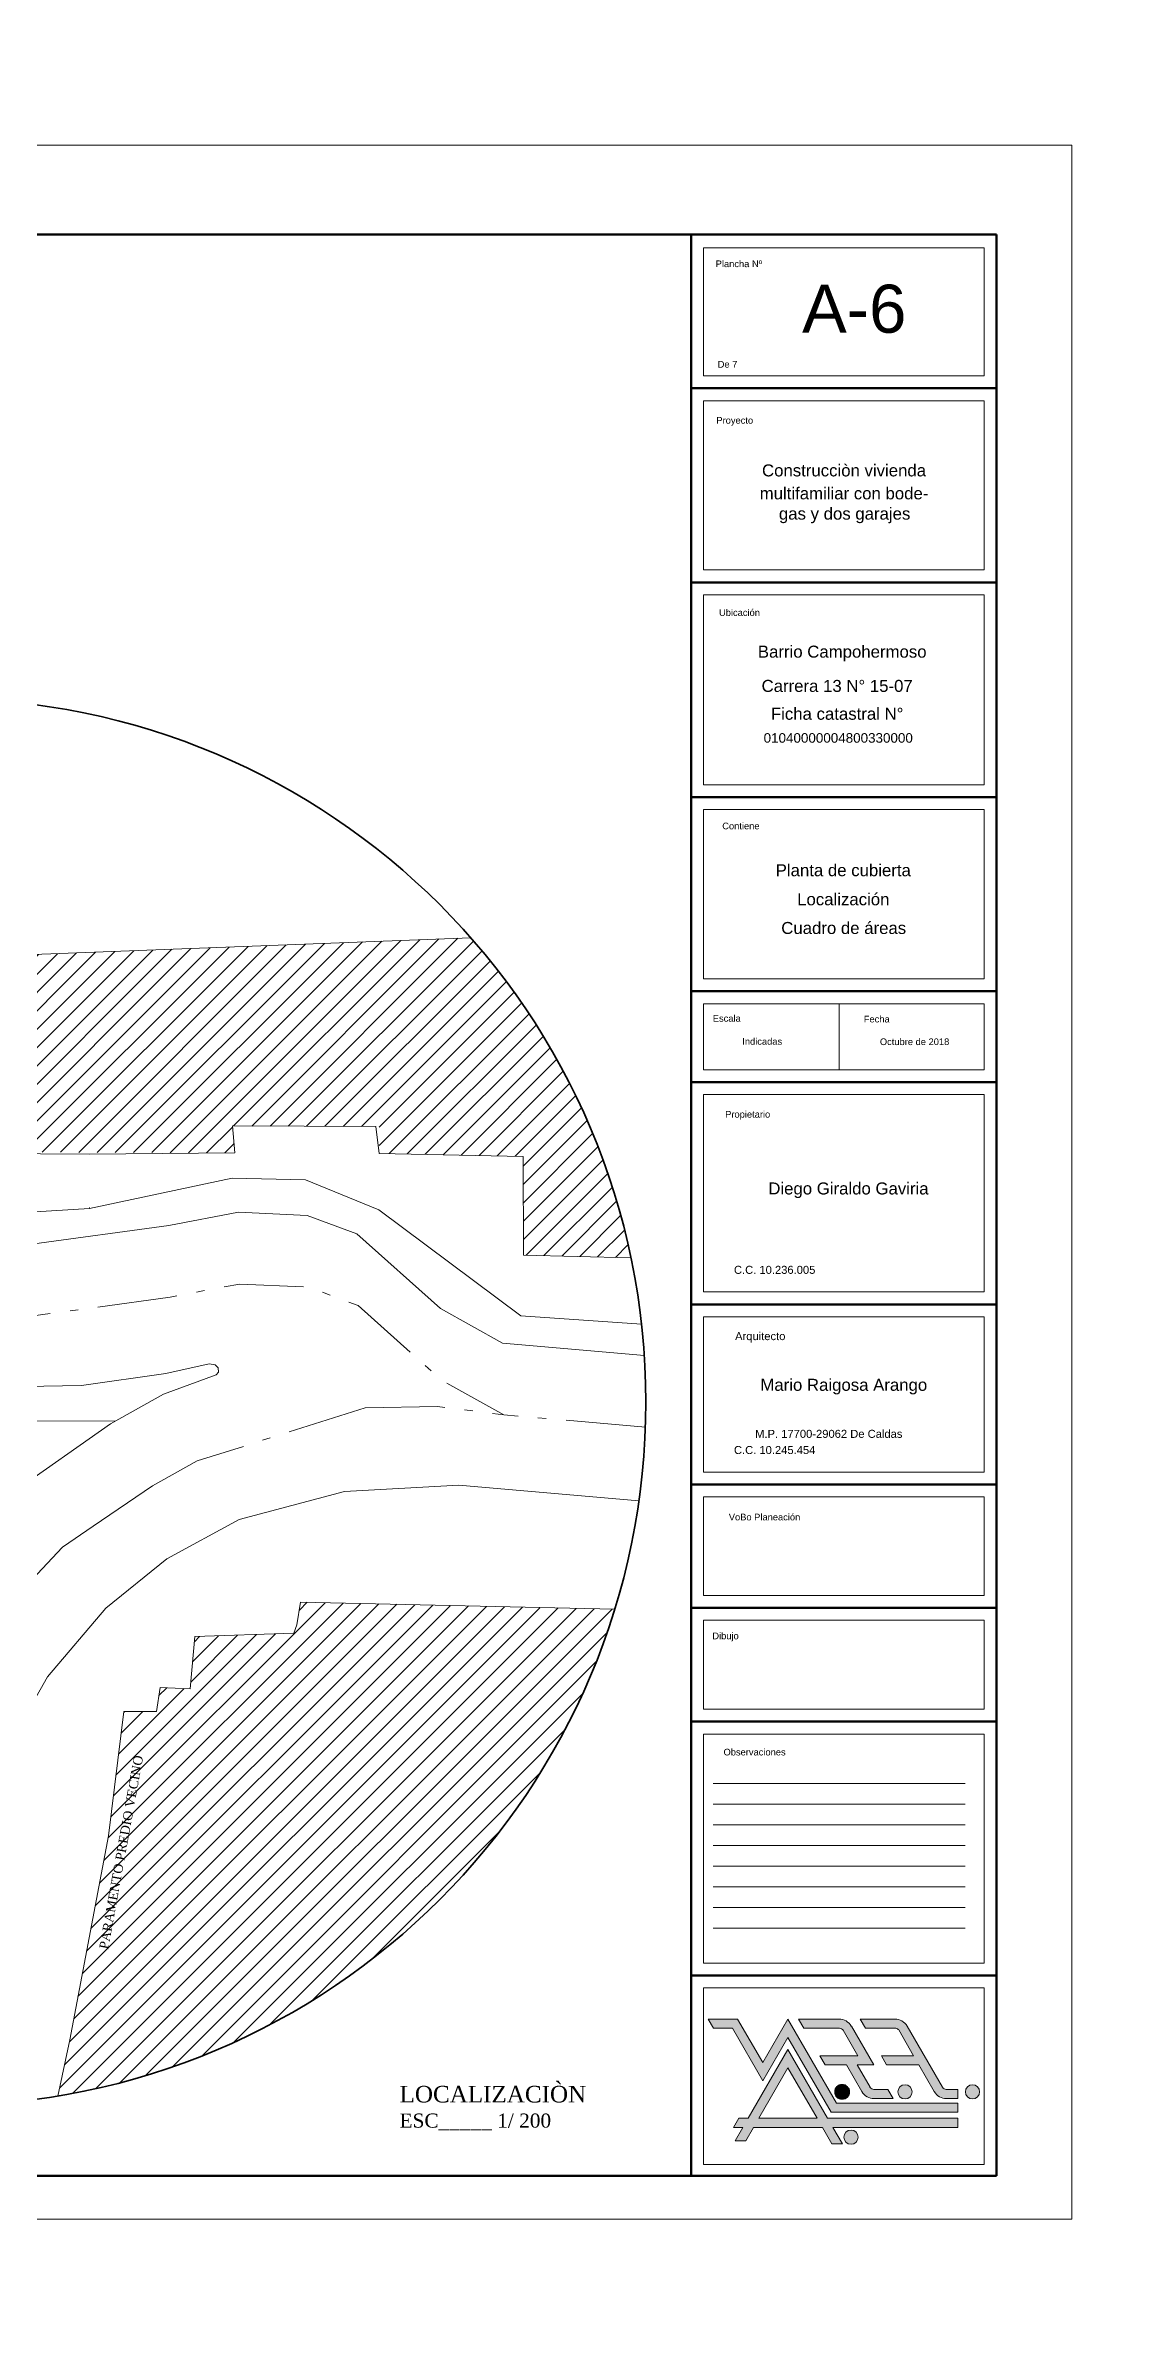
# Model space of a CAD drawing. Header units: inches. Extents: x 2908 to 3459, y -3172 to -55.
# Drawn here: x 3295.34 to 3308.35, y -286.05 to -258.77 of the extents above; entities that cross this region are included whole.
import ezdxf
from ezdxf.enums import TextEntityAlignment as Align

# ---------------------------------------------------------------- set-up
doc = ezdxf.new("R2010")
doc.units = ezdxf.units.IN
doc.header["$MEASUREMENT"] = 0
doc.linetypes.add('ACAD_ISO10W100', pattern=[18, 12, -3, 0, -3])
for name, color, linetype, lineweight in [('COLUMNAS', 1, 'Continuous', 35), ('COTA', 1, 'Continuous', 9), ('EJE VAL', 1, 'ACAD_ISO10W100', 18), ('linea de cotas', 7, 'Continuous', 5), ('logo 2', 1, 'Continuous', 0), ('Líneas Márgen', 7, 'Continuous', 9), ('Márgen', 7, 'Continuous', 80), ('PISO', 33, 'Continuous', 18)]:
    doc.layers.add(name, color=color, linetype=linetype, lineweight=lineweight)
doc.layers.add('TEXTO', color=4, linetype='Continuous')
doc.styles.add('CONSTRUCTORA', font='times.ttf', dxfattribs={"height": 0.3})
doc.styles.add('Villanueva', font='swissek.ttf')
pattern_1 = [(45, (10.27682, 24.35081), (-0.1104854346, 0.1104854346), [])]

msp = doc.modelspace()

# ---------------------------------------------------------------- hatches: boundary and pattern name
at = {"layer": 'logo 2'}
h = msp.add_hatch(color=256, dxfattribs=at)
h.paths.add_polyline_path([(3304.291, -282.788), (3304.812, -283.689), (3306.34, -283.689), (3306.34, -283.579), (3304.876, -283.579), (3304.291, -282.566), (3303.988, -283.091), (3303.685, -282.566), (3303.33, -282.566), (3303.394, -282.677), (3303.622, -282.677), (3303.988, -283.312)])
h.paths.add_polyline_path([(3304.907, -282.566), (3304.419, -282.566), (3304.483, -282.677), (3304.913, -282.677, -0.212841), (3304.956, -282.702), (3305.133, -283.009), (3304.675, -283.009), (3304.738, -283.12), (3304.998, -283.12), (3305.183, -283.44, 0.267949), (3305.33, -283.525), (3305.559, -283.525), (3305.495, -283.414), (3305.333, -283.414, -0.018985), (3305.328, -283.414), (3305.328, -283.414, -0.267949), (3305.278, -283.383), (3305.126, -283.12), (3305.325, -283.12), (3305.055, -282.652, 0.267949)])
h.paths.add_polyline_path([(3305.788, -283.444, 1), (3305.616, -283.444, 1)], flags=17)
h.paths.add_polyline_path([(3305.727, -282.652, 0.267949), (3305.579, -282.566), (3305.161, -282.566), (3305.225, -282.677), (3305.589, -282.677, -0.178902), (3305.626, -282.698), (3305.805, -283.009), (3305.417, -283.009), (3305.48, -283.12), (3305.869, -283.12), (3306.054, -283.44, 0.267949), (3306.202, -283.525), (3306.34, -283.525), (3306.34, -283.414), (3306.196, -283.414, -0.221169), (3306.153, -283.389)])
h.paths.add_polyline_path([(3306.429, -283.444, 1), (3306.601, -283.444, 1)])
h = msp.add_hatch(color=256, dxfattribs=at)
h.paths.add_polyline_path([(3304.291, -282.934), (3303.813, -283.762), (3303.698, -283.762), (3303.634, -283.873), (3303.749, -283.873), (3303.656, -284.034), (3303.783, -284.034), (3303.877, -283.873), (3304.706, -283.873), (3304.819, -284.069), (3304.947, -284.069), (3304.833, -283.873), (3306.34, -283.873), (3306.34, -283.762), (3304.769, -283.762)])
h.paths.add_polyline_path([(3304.291, -283.155), (3303.941, -283.762), (3304.642, -283.762)], flags=16)
h.paths.add_polyline_path([(3305.137, -283.99, 1), (3304.965, -283.99, 1)])
msp.add_hatch(color=256, dxfattribs=at).paths.add_polyline_path([(3304.854, -283.444, 1), (3305.034, -283.444, 1)])
at = {"layer": 'PISO'}
h = msp.add_hatch(dxfattribs=at)
h.set_pattern_fill('ANSI31', color=256, scale=1.25, style=0)
h.set_pattern_definition(pattern_1)
h.paths.add_polyline_path([(3301.156, -270.426), (3300.782, -269.909), (3300.47, -269.532), (3287.316, -270.039, 0.007893), (3287.159, -270.256), (3287.027, -270.45), (3286.856, -270.72), (3286.585, -271.199), (3286.378, -271.622), (3286.186, -272.082), (3297.624, -272.126), (3297.596, -271.801), (3299.365, -271.807), (3299.364, -272.131), (3301.102, -272.167), (3301.103, -273.357), (3302.399, -273.389), (3302.324, -273.065), (3302.237, -272.745), (3302.127, -272.396), (3301.956, -271.937), (3301.746, -271.463), (3301.456, -270.912)])
h.paths.add_polyline_path([(3292.539, -271.926), (3294.901, -271.951), (3294.899, -272.12), (3292.537, -272.095)], flags=24)
h = msp.add_hatch(dxfattribs=at)
h.set_pattern_fill('ANSI31', color=256, scale=1.25, style=0)
h.set_pattern_definition(pattern_1)
h.paths.add_polyline_path([(3302.203, -277.626), (3298.419, -277.541), (3298.374, -277.813), (3298.338, -277.916), (3297.144, -277.956), (3297.087, -278.585), (3296.724, -278.569), (3296.681, -278.861), (3296.288, -278.857), (3296.103, -280.357), (3295.636, -282.817), (3295.494, -283.494, 0.283948)])
h.paths.add_polyline_path([(3296.124, -281.764), (3296.548, -279.429), (3296.381, -279.399), (3295.957, -281.734)], flags=24)

# ---------------------------------------------------------------- linework, layer by layer
at = {"layer": 'COLUMNAS'}
msp.add_circle((3294.099, -275.129, 1.283), 8.48, dxfattribs=at)
at = {"layer": 'COTA'}
msp.add_lwpolyline([(3272.711, -284.978), (3272.711, -259.978), (3307.711, -259.978), (3307.711, -284.978), (3272.711, -284.978)], close=True, dxfattribs=at)
at = {"layer": 'EJE VAL', "ltscale": 0.08}
for p, q in [((3299.197, -275.197, -0.512), (3297.173, -275.839, -0.512)), ((3297.173, -275.839, -0.512), (3296.635, -276.139, -0.512)), ((3296.635, -276.139, -0.512), (3295.92, -276.626, -0.512)), ((3295.92, -276.626, -0.512), (3295.547, -276.877, -0.512)), ((3295.547, -276.877, -0.512), (3295.061, -277.396, -0.512))]:
    msp.add_line(p, q, dxfattribs=at)
at = {"layer": 'EJE VAL', "ltscale": 0.08, "flags": 128}
for points, elevation in [([(3302.574, -275.433), (3300.868, -275.283), (3300.119, -274.867), (3299.113, -273.965), (3298.514, -273.744), (3297.686, -273.706), (3296.847, -273.864), (3295.196, -274.09), (3285.688, -274.052)], 5.237), ([(3299.197, -275.197), (3300.067, -275.182), (3300.868, -275.283)], -0.512)]:
    msp.add_lwpolyline(points, dxfattribs=dict(at, elevation=elevation))
at = {"layer": 'logo 2'}
for p, q in [((3303.33, -282.566), (3303.394, -282.677)), ((3303.33, -282.566), (3303.685, -282.566)), ((3303.394, -282.677), (3303.622, -282.677)), ((3303.622, -282.677), (3303.988, -283.312)), ((3303.685, -282.566), (3303.988, -283.091)), ((3304.291, -282.566), (3303.988, -283.091)), ((3304.291, -282.566), (3303.988, -283.091)), ((3304.291, -282.788), (3303.988, -283.312)), ((3304.291, -282.566), (3304.876, -283.579)), ((3304.291, -282.788), (3304.812, -283.689)), ((3304.419, -282.566), (3304.907, -282.566)), ((3304.419, -282.566), (3304.483, -282.677)), ((3304.483, -282.677), (3304.913, -282.677)), ((3304.956, -282.702), (3305.133, -283.009)), ((3305.055, -282.652), (3305.325, -283.12)), ((3305.161, -282.566), (3305.579, -282.566)), ((3305.161, -282.566), (3305.225, -282.677)), ((3305.225, -282.677), (3305.589, -282.677)), ((3305.626, -282.698), (3305.805, -283.009)), ((3305.727, -282.652), (3306.153, -283.389)), ((3304.291, -282.934), (3303.813, -283.762)), ((3304.291, -282.934), (3304.769, -283.762)), ((3304.675, -283.009), (3305.133, -283.009)), ((3304.675, -283.009), (3304.738, -283.12)), ((3305.417, -283.009), (3305.805, -283.009)), ((3305.417, -283.009), (3305.48, -283.12)), ((3304.291, -283.155), (3303.941, -283.762)), ((3304.291, -283.155), (3304.642, -283.762)), ((3304.738, -283.12), (3304.998, -283.12)), ((3304.998, -283.12), (3305.183, -283.44)), ((3305.126, -283.12), (3305.28, -283.386)), ((3305.126, -283.12), (3305.325, -283.12)), ((3305.48, -283.12), (3305.869, -283.12)), ((3305.869, -283.12), (3306.054, -283.44)), ((3304.876, -283.579), (3306.34, -283.579)), ((3305.328, -283.414), (3305.495, -283.414)), ((3305.33, -283.525), (3305.559, -283.525)), ((3305.495, -283.414), (3305.559, -283.525)), ((3306.196, -283.414), (3306.34, -283.414)), ((3306.202, -283.525), (3306.34, -283.525)), ((3306.34, -283.525), (3306.34, -283.414)), ((3306.34, -283.689), (3306.34, -283.579)), ((3303.698, -283.762), (3303.634, -283.873)), ((3303.634, -283.873), (3303.738, -283.873)), ((3303.634, -283.873), (3303.749, -283.873)), ((3303.749, -283.873), (3303.656, -284.034)), ((3303.698, -283.762), (3303.813, -283.762)), ((3303.877, -283.873), (3303.783, -284.034)), ((3303.877, -283.873), (3304.706, -283.873)), ((3303.92, -283.873), (3304.662, -283.873)), ((3303.92, -283.873), (3304.662, -283.873)), ((3303.941, -283.762), (3304.642, -283.762)), ((3304.706, -283.873), (3304.819, -284.069)), ((3304.769, -283.762), (3306.34, -283.762)), ((3304.812, -283.689), (3306.34, -283.689)), ((3304.833, -283.873), (3306.34, -283.873)), ((3304.833, -283.873), (3304.947, -284.069)), ((3306.34, -283.873), (3306.34, -283.762)), ((3303.783, -284.034), (3303.656, -284.034)), ((3304.947, -284.069), (3304.819, -284.069))]:
    msp.add_line(p, q, dxfattribs=at)
for centre, radius in [((3304.944, -283.444), 0.0899), ((3305.702, -283.444), 0.0861), ((3306.515, -283.444), 0.0861), ((3305.051, -283.99), 0.0861)]:
    msp.add_circle(centre, radius, dxfattribs=at)
for centre, radius, start, end in [((3304.907, -282.737), 0.17, 30, 90), ((3304.907, -282.737), 0.0599, 35.9688, 84.0312), ((3305.579, -282.737), 0.17, 30, 90), ((3305.579, -282.737), 0.0605, 39.714, 80.286), ((3305.33, -283.355), 0.17, 210, 270), ((3305.33, -283.355), 0.0596, 212.0895, 267.9105), ((3305.33, -283.355), 0.0596, 267.8248, 272.1752), ((3306.202, -283.355), 0.17, 210, 270), ((3306.202, -283.355), 0.0598, 215.0574, 264.9426)]:
    msp.add_arc(centre, radius, start, end, dxfattribs=at)
at = {"layer": 'Líneas Márgen'}
for p, q in [((3303.275, -262.758), (3303.275, -261.215)), ((3306.656, -261.215), (3303.275, -261.215)), ((3306.656, -262.758), (3306.656, -261.215)), ((3306.656, -262.758), (3303.275, -262.758)), ((3303.275, -265.098), (3303.275, -263.058)), ((3306.656, -263.058), (3303.275, -263.058)), ((3306.656, -265.098), (3306.656, -263.058)), ((3306.656, -265.098), (3303.275, -265.098)), ((3303.275, -267.687), (3303.275, -265.398)), ((3306.656, -265.398), (3303.275, -265.398)), ((3306.656, -267.687), (3306.656, -265.398)), ((3306.656, -267.687), (3303.275, -267.687)), ((3303.275, -270.027), (3303.275, -267.987)), ((3306.656, -267.987), (3303.275, -267.987)), ((3306.656, -270.027), (3306.656, -267.987)), ((3306.656, -270.027), (3303.275, -270.027)), ((3303.275, -271.123), (3303.275, -270.327)), ((3306.656, -270.327), (3303.275, -270.327)), ((3304.908, -270.327), (3304.908, -271.123)), ((3306.656, -271.123), (3306.656, -270.327)), ((3306.656, -271.123), (3303.275, -271.123)), ((3303.275, -273.801), (3303.275, -271.423)), ((3306.656, -271.423), (3303.275, -271.423)), ((3306.656, -273.801), (3306.656, -271.423)), ((3306.656, -273.801), (3303.275, -273.801)), ((3303.275, -275.973), (3303.275, -274.101)), ((3306.656, -274.101), (3303.275, -274.101)), ((3306.656, -275.973), (3306.656, -274.101)), ((3306.656, -275.973), (3303.275, -275.973)), ((3303.275, -277.459), (3303.275, -276.273)), ((3306.656, -276.273), (3303.275, -276.273)), ((3306.656, -277.459), (3306.656, -276.273)), ((3306.656, -277.459), (3303.275, -277.459)), ((3303.275, -278.831), (3303.275, -277.759)), ((3306.656, -277.759), (3303.275, -277.759)), ((3306.656, -278.831), (3306.656, -277.759)), ((3306.656, -278.831), (3303.275, -278.831)), ((3303.275, -281.891), (3303.275, -279.131)), ((3306.656, -279.131), (3303.275, -279.131)), ((3306.656, -281.891), (3306.656, -279.131)), ((3306.427, -279.728), (3303.39, -279.728)), ((3306.427, -279.977), (3303.39, -279.977)), ((3306.427, -280.226), (3303.39, -280.226)), ((3306.427, -280.475), (3303.39, -280.475)), ((3306.427, -280.724), (3303.39, -280.724)), ((3306.427, -280.973), (3303.39, -280.973)), ((3306.427, -281.222), (3303.39, -281.222)), ((3306.427, -281.471), (3303.39, -281.471)), ((3306.656, -281.891), (3303.275, -281.891)), ((3303.275, -284.318), (3303.275, -282.191)), ((3306.656, -282.191), (3303.275, -282.191)), ((3306.656, -284.318), (3306.656, -282.191)), ((3303.275, -284.318), (3306.656, -284.318))]:
    msp.add_line(p, q, dxfattribs=at)
at = {"layer": 'Márgen'}
for p, q in [((3306.806, -261.056), (3273.332, -261.056)), ((3303.125, -284.458), (3303.125, -261.056)), ((3306.806, -284.458), (3306.806, -261.056)), ((3306.806, -262.908), (3303.125, -262.908)), ((3306.806, -265.248), (3303.125, -265.248)), ((3306.806, -267.837), (3303.125, -267.837)), ((3306.806, -270.177), (3303.125, -270.177)), ((3306.806, -271.273), (3303.125, -271.273)), ((3306.806, -271.273), (3303.125, -271.273)), ((3306.806, -273.951), (3303.125, -273.951)), ((3306.806, -276.123), (3303.125, -276.123)), ((3306.806, -277.609), (3303.125, -277.609)), ((3306.806, -278.981), (3303.125, -278.981)), ((3306.806, -282.041), (3303.125, -282.041)), ((3306.806, -284.458), (3273.332, -284.458))]:
    msp.add_line(p, q, dxfattribs=at)
at = {"layer": 'PISO'}
msp.add_line((3287.316, -270.039, -2.415), (3300.47, -269.532, -2.311), dxfattribs=at)
at = {"layer": 'PISO', "flags": 128}
for points, elevation in [([(3301.102, -272.167), (3299.364, -272.131), (3299.325, -271.807), (3297.596, -271.801), (3297.624, -272.126), (3295.873, -272.141), (3294.1, -272.129), (3294.073, -272.126), (3292.366, -272.137), (3292.342, -272.14), (3290.643, -272.113), (3290.593, -272.126), (3288.854, -272.108), (3288.82, -272.105), (3286.186, -272.082)], -0.553), ([(3302.399, -273.389), (3301.103, -273.357), (3301.102, -272.167)], -2.416), ([(3295.875, -272.795), (3297.594, -272.428)], -2.416), ([(3297.594, -272.428), (3298.478, -272.451), (3299.359, -272.813), (3299.359, -272.813)], -2.416), ([(3302.561, -274.568), (3300.853, -274.417), (3300.104, -274.001), (3299.097, -273.099), (3298.499, -272.879), (3297.67, -272.841), (3296.831, -272.999), (3295.18, -273.225), (3285.844, -273.188)], 2.591), ([(3294.096, -272.838), (3294.96, -272.852), (3295.875, -272.795), (3295.874, -272.785)], -2.416), ([(3299.359, -272.813), (3301.073, -274.091), (3302.527, -274.191)], -2.416), ([(3301.073, -274.091), (3302.527, -274.191)], -2.416), ([(3293.997, -283.609), (3294.263, -282.196), (3294.671, -280.087), (3294.961, -279.16), (3295.37, -278.443), (3296.072, -277.615), (3296.806, -277.02), (3297.679, -276.543), (3298.948, -276.205), (3300.326, -276.132), (3302.496, -276.319)], 2.591), ([(3302.203, -277.626), (3298.419, -277.541), (3298.374, -277.813), (3298.338, -277.916), (3297.144, -277.956), (3297.087, -278.585), (3296.724, -278.569), (3296.681, -278.861), (3296.288, -278.857), (3296.103, -280.357), (3295.636, -282.817), (3295.494, -283.494)], -0.614)]:
    msp.add_lwpolyline(points, dxfattribs=dict(at, elevation=elevation))
for points in [[(3285.622, -274.924), (3292.049, -274.955), (3294.184, -274.959), (3295.776, -274.931), (3296.793, -274.784), (3297.316, -274.667), (3297.387, -274.68), (3297.423, -274.715), (3297.429, -274.77), (3297.401, -274.799), (3296.766, -275.034), (3296.129, -275.391), (3294.949, -276.218), (3294.358, -276.862), (3293.628, -278.001), (3293.306, -278.645), (3292.801, -280.545), (3292.594, -281.593), (3292.248, -283.405)], [(3285.621, -275.327), (3292.037, -275.356), (3296.182, -275.361)]]:
    msp.add_lwpolyline(points, dxfattribs=at)

# ---------------------------------------------------------------- texts
at = {"layer": 'linea de cotas', "style": 'Villanueva'}
for s, height, p in [('Plancha Nº', 0.0804, (3303.7, -261.406)), ('A-6', 0.5786, (3305.09, -261.949)), ('De 7', 0.0804, (3303.563, -262.62)), ('Proyecto', 0.0804, (3303.65, -263.307)), ('Construcciòn vivienda', 0.14466, (3304.967, -263.894, 4.802)), (' multifamiliar con bode-', 0.14466, (3304.939, -264.172)), ('gas y dos garajes', 0.14466, (3304.974, -264.437)), ('Ubicación', 0.0804, (3303.707, -265.61)), ('Barrio Campohermoso', 0.14466, (3304.945, -266.101)), ('Carrera 13 N° 15-07', 0.14466, (3304.884, -266.496)), ('Ficha catastral N°', 0.14466, (3304.884, -266.829)), ('01040000004800330000', 0.11573, (3304.897, -267.123)), ('Contiene', 0.0804, (3303.724, -268.183)), ('Planta de cubierta', 0.14466, (3304.958, -268.715)), ('Localización', 0.14466, (3304.958, -269.064)), ('Cuadro de áreas', 0.14466, (3304.963, -269.41)), ('Escala', 0.0804, (3303.554, -270.502)), ('Fecha', 0.0804, (3305.361, -270.511)), ('Indicadas', 0.0804, (3303.981, -270.78)), ('Octubre de 2018', 0.08036, (3305.817, -270.784)), ('Propietario', 0.08036, (3303.806, -271.67)), ('Diego Giraldo Gaviria', 0.14466, (3305.02, -272.572)), ('C.C. 10.236.005', 0.09644, (3304.131, -273.535)), ('Arquitecto ', 0.09644, (3303.976, -274.346)), ('Mario Raigosa Arango', 0.14466, (3304.964, -274.939)), ('M.P. 17700-29062 De Caldas', 0.09644, (3304.783, -275.51)), ('C.C. 10.245.454', 0.09644, (3304.131, -275.707)), ('VoBo Planeación', 0.08036, (3304.009, -276.513)), ('Dibujo', 0.0804, (3303.539, -277.958)), ('Observaciones', 0.08036, (3303.889, -279.347))]:
    msp.add_text(s, height=height, dxfattribs=at).set_placement(p, align=Align.MIDDLE)
at = {"layer": 'TEXTO', "style": 'CONSTRUCTORA'}
msp.add_text('PARAMENTO PREDIO VECINO', height=0.11115, rotation=79.7077, dxfattribs=at).set_placement((3296.099, -281.731, -0.512))
at = {"layer": 'TEXTO', "insert": (3299.611, -283.372, -2.416), "char_height": 0.17, "attachment_point": 1, "style": 'CONSTRUCTORA'}
msp.add_mtext_dynamic_manual_height_columns('\\A1;{\\H1.1765x;LOCALIZACIÒN\\P\\H0.85x;ESC_____ 1/ 200}', width=7.81887, gutter_width=1.25, heights=[0], dxfattribs=at)

doc.saveas('drawing.dxf')
